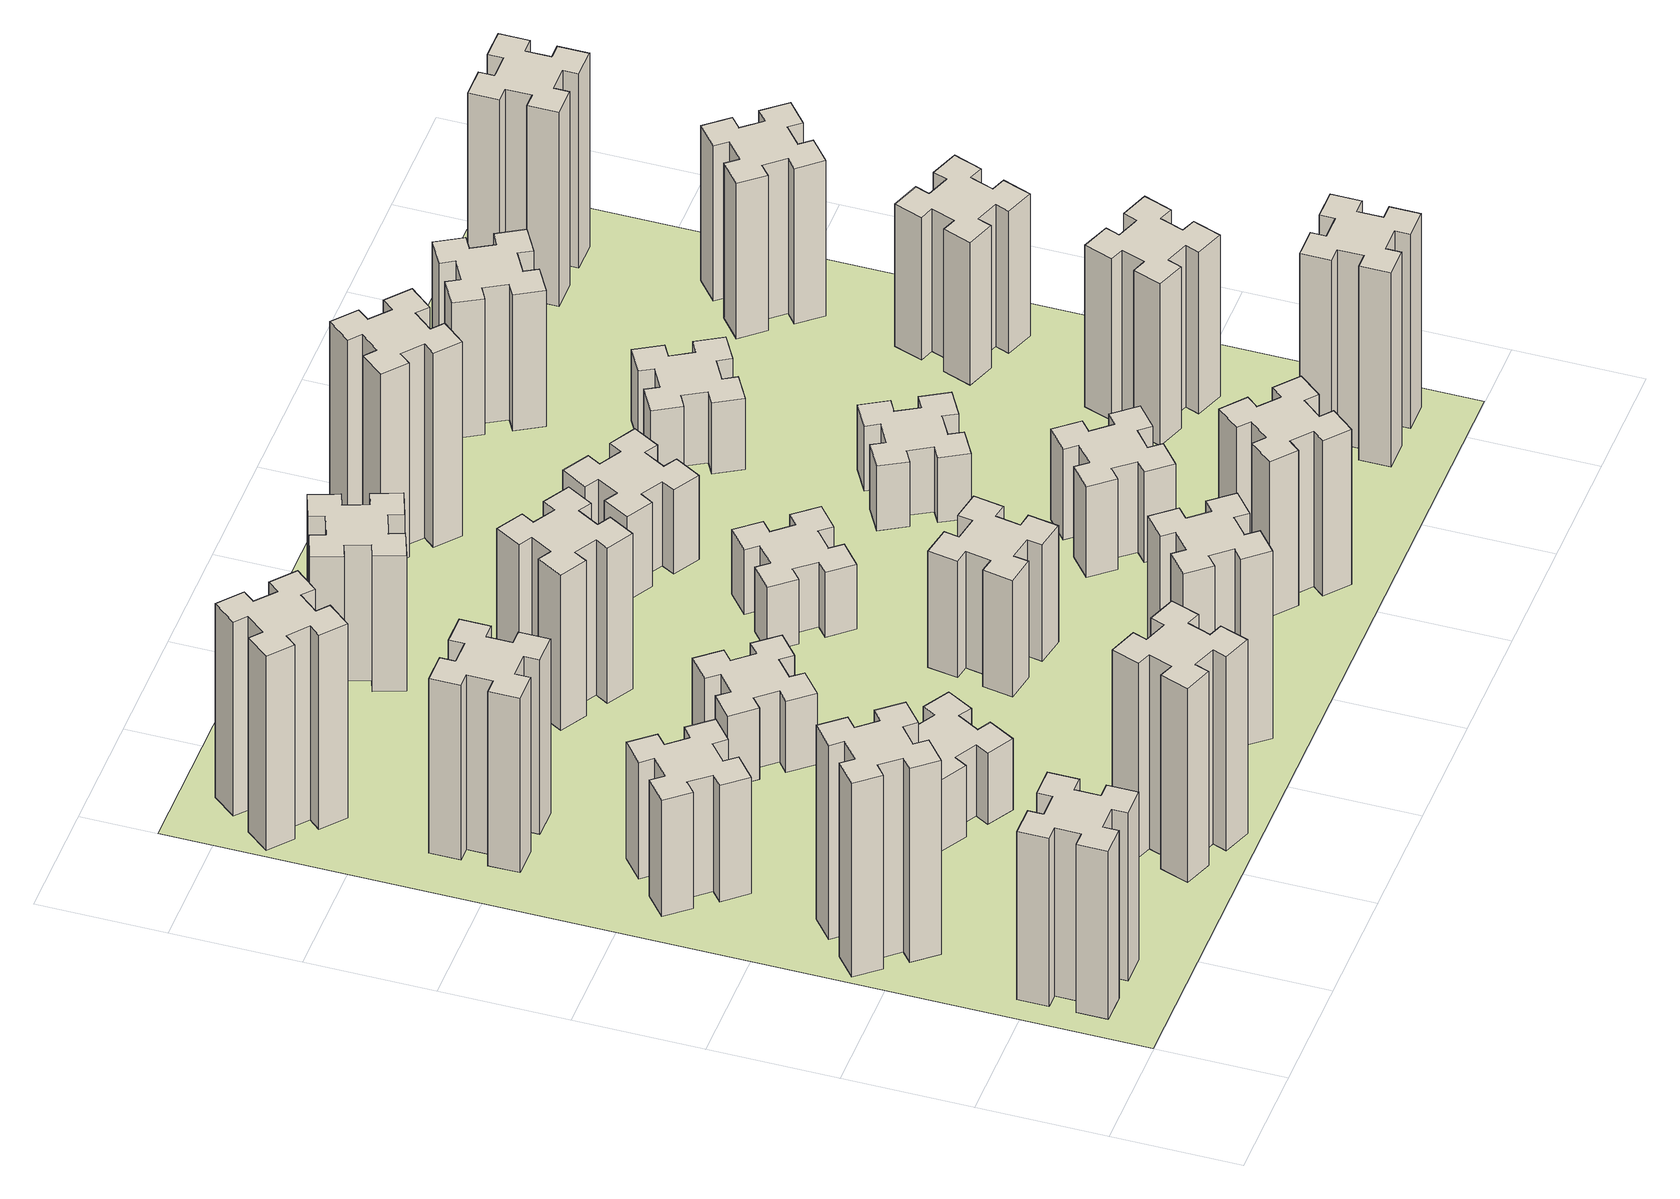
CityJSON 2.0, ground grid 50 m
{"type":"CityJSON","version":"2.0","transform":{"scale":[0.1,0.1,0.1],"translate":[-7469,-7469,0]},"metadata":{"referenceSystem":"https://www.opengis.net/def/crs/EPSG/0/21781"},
"CityObjects":{
"building1":{"type":"Building","attributes":{"class":"1000","function":"1000","usage":"1000","yearOfConstruction":2016,"roofType":"1000","measuredHeight":78,"storeysAboveGround":30,"storeysBelowGround":0},"geometry":[{"type":"Solid","lod":"1","boundaries":[[[[0,1,2,3,4,5,6,7,8,9,10,11,12,13,14,15,16,17,18,19]],[[17,16,20,21]],[[16,15,22,20]],[[15,14,23,22]],[[14,13,24,23]],[[13,12,25,24]],[[12,11,26,25]],[[11,10,27,26]],[[10,9,28,27]],[[9,8,29,28]],[[8,7,30,29]],[[7,6,31,30]],[[6,5,32,31]],[[5,4,33,32]],[[4,3,34,33]],[[3,2,35,34]],[[2,1,36,35]],[[1,0,37,36]],[[0,19,38,37]],[[19,18,39,38]],[[18,17,21,39]],[[24,25,26,27,28,29,30,31,32,33,34,35,36,37,38,39,21,20,22,23]]]]}]},
"building2":{"type":"Building","attributes":{"class":"1000","function":"1000","usage":"1000","yearOfConstruction":2016,"roofType":"1000","measuredHeight":90,"storeysAboveGround":30,"storeysBelowGround":0},"geometry":[{"type":"Solid","lod":"1","boundaries":[[[[40,41,42,43,44,45,46,47,48,49,50,51,52,53,54,55,56,57,58,59]],[[57,56,60,61]],[[56,55,62,60]],[[55,54,63,62]],[[54,53,64,63]],[[53,52,65,64]],[[52,51,66,65]],[[51,50,67,66]],[[50,49,68,67]],[[49,48,69,68]],[[48,47,70,69]],[[47,46,71,70]],[[46,45,72,71]],[[45,44,73,72]],[[44,43,74,73]],[[43,42,75,74]],[[42,41,76,75]],[[41,40,77,76]],[[40,59,78,77]],[[59,58,79,78]],[[58,57,61,79]],[[64,65,66,67,68,69,70,71,72,73,74,75,76,77,78,79,61,60,62,63]]]]}]},
"building3":{"type":"Building","attributes":{"class":"1000","function":"1000","usage":"1000","yearOfConstruction":2016,"roofType":"1000","measuredHeight":54,"storeysAboveGround":30,"storeysBelowGround":0},"geometry":[{"type":"Solid","lod":"1","boundaries":[[[[80,81,82,83,84,85,86,87,88,89,90,91,92,93,94,95,96,97,98,99]],[[97,96,100,101]],[[96,95,102,100]],[[95,94,103,102]],[[94,93,104,103]],[[93,92,105,104]],[[92,91,106,105]],[[91,90,107,106]],[[90,89,108,107]],[[89,88,109,108]],[[88,87,110,109]],[[87,86,111,110]],[[86,85,112,111]],[[85,84,113,112]],[[84,83,114,113]],[[83,82,115,114]],[[82,81,116,115]],[[81,80,117,116]],[[80,99,118,117]],[[99,98,119,118]],[[98,97,101,119]],[[104,105,106,107,108,109,110,111,112,113,114,115,116,117,118,119,101,100,102,103]]]]}]},
"building4":{"type":"Building","attributes":{"class":"1000","function":"1000","usage":"1000","yearOfConstruction":2016,"roofType":"1000","measuredHeight":81,"storeysAboveGround":30,"storeysBelowGround":0},"geometry":[{"type":"Solid","lod":"1","boundaries":[[[[120,121,122,123,124,125,126,127,128,129,130,131,132,133,134,135,136,137,138,139]],[[137,136,140,141]],[[136,135,142,140]],[[135,134,143,142]],[[134,133,144,143]],[[133,132,145,144]],[[132,131,146,145]],[[131,130,147,146]],[[130,129,148,147]],[[129,128,149,148]],[[128,127,150,149]],[[127,126,151,150]],[[126,125,152,151]],[[125,124,153,152]],[[124,123,154,153]],[[123,122,155,154]],[[122,121,156,155]],[[121,120,157,156]],[[120,139,158,157]],[[139,138,159,158]],[[138,137,141,159]],[[144,145,146,147,148,149,150,151,152,153,154,155,156,157,158,159,141,140,142,143]]]]}]},
"building5":{"type":"Building","attributes":{"class":"1000","function":"1000","usage":"1000","yearOfConstruction":2016,"roofType":"1000","measuredHeight":90,"storeysAboveGround":30,"storeysBelowGround":0},"geometry":[{"type":"Solid","lod":"1","boundaries":[[[[160,161,162,163,164,165,166,167,168,169,170,171,172,173,174,175,176,177,178,179]],[[177,176,180,181]],[[176,175,182,180]],[[175,174,183,182]],[[174,173,184,183]],[[173,172,185,184]],[[172,171,186,185]],[[171,170,187,186]],[[170,169,188,187]],[[169,168,189,188]],[[168,167,190,189]],[[167,166,191,190]],[[166,165,192,191]],[[165,164,193,192]],[[164,163,194,193]],[[163,162,195,194]],[[162,161,196,195]],[[161,160,197,196]],[[160,179,198,197]],[[179,178,199,198]],[[178,177,181,199]],[[184,185,186,187,188,189,190,191,192,193,194,195,196,197,198,199,181,180,182,183]]]]}]},
"building6":{"type":"Building","attributes":{"class":"1000","function":"1000","usage":"1000","yearOfConstruction":2016,"roofType":"1000","measuredHeight":90,"storeysAboveGround":30,"storeysBelowGround":0},"geometry":[{"type":"Solid","lod":"1","boundaries":[[[[200,201,202,203,204,205,206,207,208,209,210,211,212,213,214,215,216,217,218,219]],[[217,216,220,221]],[[216,215,222,220]],[[215,214,223,222]],[[214,213,224,223]],[[213,212,225,224]],[[212,211,226,225]],[[211,210,227,226]],[[210,209,228,227]],[[209,208,229,228]],[[208,207,230,229]],[[207,206,231,230]],[[206,205,232,231]],[[205,204,233,232]],[[204,203,234,233]],[[203,202,235,234]],[[202,201,236,235]],[[201,200,237,236]],[[200,219,238,237]],[[219,218,239,238]],[[218,217,221,239]],[[224,225,226,227,228,229,230,231,232,233,234,235,236,237,238,239,221,220,222,223]]]]}]},
"building7":{"type":"Building","attributes":{"class":"1000","function":"1000","usage":"1000","yearOfConstruction":2016,"roofType":"1000","measuredHeight":33,"storeysAboveGround":30,"storeysBelowGround":0},"geometry":[{"type":"Solid","lod":"1","boundaries":[[[[240,241,242,243,244,245,246,247,248,249,250,251,252,253,254,255,256,257,258,259]],[[257,256,260,261]],[[256,255,262,260]],[[255,254,263,262]],[[254,253,264,263]],[[253,252,265,264]],[[252,251,266,265]],[[251,250,267,266]],[[250,249,268,267]],[[249,248,269,268]],[[248,247,270,269]],[[247,246,271,270]],[[246,245,272,271]],[[245,244,273,272]],[[244,243,274,273]],[[243,242,275,274]],[[242,241,276,275]],[[241,240,277,276]],[[240,259,278,277]],[[259,258,279,278]],[[258,257,261,279]],[[264,265,266,267,268,269,270,271,272,273,274,275,276,277,278,279,261,260,262,263]]]]}]},
"building8":{"type":"Building","attributes":{"class":"1000","function":"1000","usage":"1000","yearOfConstruction":2016,"roofType":"1000","measuredHeight":33,"storeysAboveGround":30,"storeysBelowGround":0},"geometry":[{"type":"Solid","lod":"1","boundaries":[[[[280,281,282,283,284,285,286,287,288,289,290,291,292,293,294,295,296,297,298,299]],[[297,296,300,301]],[[296,295,302,300]],[[295,294,303,302]],[[294,293,304,303]],[[293,292,305,304]],[[292,291,306,305]],[[291,290,307,306]],[[290,289,308,307]],[[289,288,309,308]],[[288,287,310,309]],[[287,286,311,310]],[[286,285,312,311]],[[285,284,313,312]],[[284,283,314,313]],[[283,282,315,314]],[[282,281,316,315]],[[281,280,317,316]],[[280,299,318,317]],[[299,298,319,318]],[[298,297,301,319]],[[304,305,306,307,308,309,310,311,312,313,314,315,316,317,318,319,301,300,302,303]]]]}]},
"building9":{"type":"Building","attributes":{"class":"1000","function":"1000","usage":"1000","yearOfConstruction":2016,"roofType":"1000","measuredHeight":87,"storeysAboveGround":30,"storeysBelowGround":0},"geometry":[{"type":"Solid","lod":"1","boundaries":[[[[320,321,322,323,324,325,326,327,328,329,330,331,332,333,334,335,336,337,338,339]],[[337,336,340,341]],[[336,335,342,340]],[[335,334,343,342]],[[334,333,344,343]],[[333,332,345,344]],[[332,331,346,345]],[[331,330,347,346]],[[330,329,348,347]],[[329,328,349,348]],[[328,327,350,349]],[[327,326,351,350]],[[326,325,352,351]],[[325,324,353,352]],[[324,323,354,353]],[[323,322,355,354]],[[322,321,356,355]],[[321,320,357,356]],[[320,339,358,357]],[[339,338,359,358]],[[338,337,341,359]],[[344,345,346,347,348,349,350,351,352,353,354,355,356,357,358,359,341,340,342,343]]]]}]},
"building10":{"type":"Building","attributes":{"class":"1000","function":"1000","usage":"1000","yearOfConstruction":2016,"roofType":"1000","measuredHeight":72,"storeysAboveGround":30,"storeysBelowGround":0},"geometry":[{"type":"Solid","lod":"1","boundaries":[[[[360,361,362,363,364,365,366,367,368,369,370,371,372,373,374,375,376,377,378,379]],[[377,376,380,381]],[[376,375,382,380]],[[375,374,383,382]],[[374,373,384,383]],[[373,372,385,384]],[[372,371,386,385]],[[371,370,387,386]],[[370,369,388,387]],[[369,368,389,388]],[[368,367,390,389]],[[367,366,391,390]],[[366,365,392,391]],[[365,364,393,392]],[[364,363,394,393]],[[363,362,395,394]],[[362,361,396,395]],[[361,360,397,396]],[[360,379,398,397]],[[379,378,399,398]],[[378,377,381,399]],[[384,385,386,387,388,389,390,391,392,393,394,395,396,397,398,399,381,380,382,383]]]]}]},
"building11":{"type":"Building","attributes":{"class":"1000","function":"1000","usage":"1000","yearOfConstruction":2016,"roofType":"1000","measuredHeight":63,"storeysAboveGround":30,"storeysBelowGround":0},"geometry":[{"type":"Solid","lod":"1","boundaries":[[[[400,401,402,403,404,405,406,407,408,409,410,411,412,413,414,415,416,417,418,419]],[[417,416,420,421]],[[416,415,422,420]],[[415,414,423,422]],[[414,413,424,423]],[[413,412,425,424]],[[412,411,426,425]],[[411,410,427,426]],[[410,409,428,427]],[[409,408,429,428]],[[408,407,430,429]],[[407,406,431,430]],[[406,405,432,431]],[[405,404,433,432]],[[404,403,434,433]],[[403,402,435,434]],[[402,401,436,435]],[[401,400,437,436]],[[400,419,438,437]],[[419,418,439,438]],[[418,417,421,439]],[[424,425,426,427,428,429,430,431,432,433,434,435,436,437,438,439,421,420,422,423]]]]}]},
"building12":{"type":"Building","attributes":{"class":"1000","function":"1000","usage":"1000","yearOfConstruction":2016,"roofType":"1000","measuredHeight":54,"storeysAboveGround":30,"storeysBelowGround":0},"geometry":[{"type":"Solid","lod":"1","boundaries":[[[[440,441,442,443,444,445,446,447,448,449,450,451,452,453,454,455,456,457,458,459]],[[457,456,460,461]],[[456,455,462,460]],[[455,454,463,462]],[[454,453,464,463]],[[453,452,465,464]],[[452,451,466,465]],[[451,450,467,466]],[[450,449,468,467]],[[449,448,469,468]],[[448,447,470,469]],[[447,446,471,470]],[[446,445,472,471]],[[445,444,473,472]],[[444,443,474,473]],[[443,442,475,474]],[[442,441,476,475]],[[441,440,477,476]],[[440,459,478,477]],[[459,458,479,478]],[[458,457,461,479]],[[464,465,466,467,468,469,470,471,472,473,474,475,476,477,478,479,461,460,462,463]]]]}]},
"building13":{"type":"Building","attributes":{"class":"1000","function":"1000","usage":"1000","yearOfConstruction":2016,"roofType":"1000","measuredHeight":30,"storeysAboveGround":30,"storeysBelowGround":0},"geometry":[{"type":"Solid","lod":"1","boundaries":[[[[480,481,482,483,484,485,486,487,488,489,490,491,492,493,494,495,496,497,498,499]],[[497,496,500,501]],[[496,495,502,500]],[[495,494,503,502]],[[494,493,504,503]],[[493,492,505,504]],[[492,491,506,505]],[[491,490,507,506]],[[490,489,508,507]],[[489,488,509,508]],[[488,487,510,509]],[[487,486,511,510]],[[486,485,512,511]],[[485,484,513,512]],[[484,483,514,513]],[[483,482,515,514]],[[482,481,516,515]],[[481,480,517,516]],[[480,499,518,517]],[[499,498,519,518]],[[498,497,501,519]],[[504,505,506,507,508,509,510,511,512,513,514,515,516,517,518,519,501,500,502,503]]]]}]},
"building14":{"type":"Building","attributes":{"class":"1000","function":"1000","usage":"1000","yearOfConstruction":2016,"roofType":"1000","measuredHeight":72,"storeysAboveGround":30,"storeysBelowGround":0},"geometry":[{"type":"Solid","lod":"1","boundaries":[[[[520,521,522,523,524,525,526,527,528,529,530,531,532,533,534,535,536,537,538,539]],[[537,536,540,541]],[[536,535,542,540]],[[535,534,543,542]],[[534,533,544,543]],[[533,532,545,544]],[[532,531,546,545]],[[531,530,547,546]],[[530,529,548,547]],[[529,528,549,548]],[[528,527,550,549]],[[527,526,551,550]],[[526,525,552,551]],[[525,524,553,552]],[[524,523,554,553]],[[523,522,555,554]],[[522,521,556,555]],[[521,520,557,556]],[[520,539,558,557]],[[539,538,559,558]],[[538,537,541,559]],[[544,545,546,547,548,549,550,551,552,553,554,555,556,557,558,559,541,540,542,543]]]]}]},
"building15":{"type":"Building","attributes":{"class":"1000","function":"1000","usage":"1000","yearOfConstruction":2016,"roofType":"1000","measuredHeight":39,"storeysAboveGround":30,"storeysBelowGround":0},"geometry":[{"type":"Solid","lod":"1","boundaries":[[[[560,561,562,563,564,565,566,567,568,569,570,571,572,573,574,575,576,577,578,579]],[[577,576,580,581]],[[576,575,582,580]],[[575,574,583,582]],[[574,573,584,583]],[[573,572,585,584]],[[572,571,586,585]],[[571,570,587,586]],[[570,569,588,587]],[[569,568,589,588]],[[568,567,590,589]],[[567,566,591,590]],[[566,565,592,591]],[[565,564,593,592]],[[564,563,594,593]],[[563,562,595,594]],[[562,561,596,595]],[[561,560,597,596]],[[560,579,598,597]],[[579,578,599,598]],[[578,577,581,599]],[[584,585,586,587,588,589,590,591,592,593,594,595,596,597,598,599,581,580,582,583]]]]}]},
"building16":{"type":"Building","attributes":{"class":"1000","function":"1000","usage":"1000","yearOfConstruction":2016,"roofType":"1000","measuredHeight":90,"storeysAboveGround":30,"storeysBelowGround":0},"geometry":[{"type":"Solid","lod":"1","boundaries":[[[[600,601,602,603,604,605,606,607,608,609,610,611,612,613,614,615,616,617,618,619]],[[617,616,620,621]],[[616,615,622,620]],[[615,614,623,622]],[[614,613,624,623]],[[613,612,625,624]],[[612,611,626,625]],[[611,610,627,626]],[[610,609,628,627]],[[609,608,629,628]],[[608,607,630,629]],[[607,606,631,630]],[[606,605,632,631]],[[605,604,633,632]],[[604,603,634,633]],[[603,602,635,634]],[[602,601,636,635]],[[601,600,637,636]],[[600,619,638,637]],[[619,618,639,638]],[[618,617,621,639]],[[624,625,626,627,628,629,630,631,632,633,634,635,636,637,638,639,621,620,622,623]]]]}]},
"building17":{"type":"Building","attributes":{"class":"1000","function":"1000","usage":"1000","yearOfConstruction":2016,"roofType":"1000","measuredHeight":42,"storeysAboveGround":30,"storeysBelowGround":0},"geometry":[{"type":"Solid","lod":"1","boundaries":[[[[640,641,642,643,644,645,646,647,648,649,650,651,652,653,654,655,656,657,658,659]],[[657,656,660,661]],[[656,655,662,660]],[[655,654,663,662]],[[654,653,664,663]],[[653,652,665,664]],[[652,651,666,665]],[[651,650,667,666]],[[650,649,668,667]],[[649,648,669,668]],[[648,647,670,669]],[[647,646,671,670]],[[646,645,672,671]],[[645,644,673,672]],[[644,643,674,673]],[[643,642,675,674]],[[642,641,676,675]],[[641,640,677,676]],[[640,659,678,677]],[[659,658,679,678]],[[658,657,661,679]],[[664,665,666,667,668,669,670,671,672,673,674,675,676,677,678,679,661,660,662,663]]]]}]},
"building18":{"type":"Building","attributes":{"class":"1000","function":"1000","usage":"1000","yearOfConstruction":2016,"roofType":"1000","measuredHeight":30,"storeysAboveGround":30,"storeysBelowGround":0},"geometry":[{"type":"Solid","lod":"1","boundaries":[[[[680,681,682,683,684,685,686,687,688,689,690,691,692,693,694,695,696,697,698,699]],[[697,696,700,701]],[[696,695,702,700]],[[695,694,703,702]],[[694,693,704,703]],[[693,692,705,704]],[[692,691,706,705]],[[691,690,707,706]],[[690,689,708,707]],[[689,688,709,708]],[[688,687,710,709]],[[687,686,711,710]],[[686,685,712,711]],[[685,684,713,712]],[[684,683,714,713]],[[683,682,715,714]],[[682,681,716,715]],[[681,680,717,716]],[[680,699,718,717]],[[699,698,719,718]],[[698,697,701,719]],[[704,705,706,707,708,709,710,711,712,713,714,715,716,717,718,719,701,700,702,703]]]]}]},
"building19":{"type":"Building","attributes":{"class":"1000","function":"1000","usage":"1000","yearOfConstruction":2016,"roofType":"1000","measuredHeight":33,"storeysAboveGround":30,"storeysBelowGround":0},"geometry":[{"type":"Solid","lod":"1","boundaries":[[[[720,721,722,723,724,725,726,727,728,729,730,731,732,733,734,735,736,737,738,739]],[[737,736,740,741]],[[736,735,742,740]],[[735,734,743,742]],[[734,733,744,743]],[[733,732,745,744]],[[732,731,746,745]],[[731,730,747,746]],[[730,729,748,747]],[[729,728,749,748]],[[728,727,750,749]],[[727,726,751,750]],[[726,725,752,751]],[[725,724,753,752]],[[724,723,754,753]],[[723,722,755,754]],[[722,721,756,755]],[[721,720,757,756]],[[720,739,758,757]],[[739,738,759,758]],[[738,737,741,759]],[[744,745,746,747,748,749,750,751,752,753,754,755,756,757,758,759,741,740,742,743]]]]}]},
"building20":{"type":"Building","attributes":{"class":"1000","function":"1000","usage":"1000","yearOfConstruction":2016,"roofType":"1000","measuredHeight":90,"storeysAboveGround":30,"storeysBelowGround":0},"geometry":[{"type":"Solid","lod":"1","boundaries":[[[[760,761,762,763,764,765,766,767,768,769,770,771,772,773,774,775,776,777,778,779]],[[777,776,780,781]],[[776,775,782,780]],[[775,774,783,782]],[[774,773,784,783]],[[773,772,785,784]],[[772,771,786,785]],[[771,770,787,786]],[[770,769,788,787]],[[769,768,789,788]],[[768,767,790,789]],[[767,766,791,790]],[[766,765,792,791]],[[765,764,793,792]],[[764,763,794,793]],[[763,762,795,794]],[[762,761,796,795]],[[761,760,797,796]],[[760,779,798,797]],[[779,778,799,798]],[[778,777,781,799]],[[784,785,786,787,788,789,790,791,792,793,794,795,796,797,798,799,781,780,782,783]]]]}]},
"building21":{"type":"Building","attributes":{"class":"1000","function":"1000","usage":"1000","yearOfConstruction":2016,"roofType":"1000","measuredHeight":63,"storeysAboveGround":30,"storeysBelowGround":0},"geometry":[{"type":"Solid","lod":"1","boundaries":[[[[800,801,802,803,804,805,806,807,808,809,810,811,812,813,814,815,816,817,818,819]],[[817,816,820,821]],[[816,815,822,820]],[[815,814,823,822]],[[814,813,824,823]],[[813,812,825,824]],[[812,811,826,825]],[[811,810,827,826]],[[810,809,828,827]],[[809,808,829,828]],[[808,807,830,829]],[[807,806,831,830]],[[806,805,832,831]],[[805,804,833,832]],[[804,803,834,833]],[[803,802,835,834]],[[802,801,836,835]],[[801,800,837,836]],[[800,819,838,837]],[[819,818,839,838]],[[818,817,821,839]],[[824,825,826,827,828,829,830,831,832,833,834,835,836,837,838,839,821,820,822,823]]]]}]},
"building22":{"type":"Building","attributes":{"class":"1000","function":"1000","usage":"1000","yearOfConstruction":2016,"roofType":"1000","measuredHeight":75,"storeysAboveGround":30,"storeysBelowGround":0},"geometry":[{"type":"Solid","lod":"1","boundaries":[[[[840,841,842,843,844,845,846,847,848,849,850,851,852,853,854,855,856,857,858,859]],[[857,856,860,861]],[[856,855,862,860]],[[855,854,863,862]],[[854,853,864,863]],[[853,852,865,864]],[[852,851,866,865]],[[851,850,867,866]],[[850,849,868,867]],[[849,848,869,868]],[[848,847,870,869]],[[847,846,871,870]],[[846,845,872,871]],[[845,844,873,872]],[[844,843,874,873]],[[843,842,875,874]],[[842,841,876,875]],[[841,840,877,876]],[[840,859,878,877]],[[859,858,879,878]],[[858,857,861,879]],[[864,865,866,867,868,869,870,871,872,873,874,875,876,877,878,879,861,860,862,863]]]]}]},
"building23":{"type":"Building","attributes":{"class":"1000","function":"1000","usage":"1000","yearOfConstruction":2016,"roofType":"1000","measuredHeight":66,"storeysAboveGround":30,"storeysBelowGround":0},"geometry":[{"type":"Solid","lod":"1","boundaries":[[[[880,881,882,883,884,885,886,887,888,889,890,891,892,893,894,895,896,897,898,899]],[[897,896,900,901]],[[896,895,902,900]],[[895,894,903,902]],[[894,893,904,903]],[[893,892,905,904]],[[892,891,906,905]],[[891,890,907,906]],[[890,889,908,907]],[[889,888,909,908]],[[888,887,910,909]],[[887,886,911,910]],[[886,885,912,911]],[[885,884,913,912]],[[884,883,914,913]],[[883,882,915,914]],[[882,881,916,915]],[[881,880,917,916]],[[880,899,918,917]],[[899,898,919,918]],[[898,897,901,919]],[[904,905,906,907,908,909,910,911,912,913,914,915,916,917,918,919,901,900,902,903]]]]}]},
"building24":{"type":"Building","attributes":{"class":"1000","function":"1000","usage":"1000","yearOfConstruction":2016,"roofType":"1000","measuredHeight":72,"storeysAboveGround":30,"storeysBelowGround":0},"geometry":[{"type":"Solid","lod":"1","boundaries":[[[[920,921,922,923,924,925,926,927,928,929,930,931,932,933,934,935,936,937,938,939]],[[937,936,940,941]],[[936,935,942,940]],[[935,934,943,942]],[[934,933,944,943]],[[933,932,945,944]],[[932,931,946,945]],[[931,930,947,946]],[[930,929,948,947]],[[929,928,949,948]],[[928,927,950,949]],[[927,926,951,950]],[[926,925,952,951]],[[925,924,953,952]],[[924,923,954,953]],[[923,922,955,954]],[[922,921,956,955]],[[921,920,957,956]],[[920,939,958,957]],[[939,938,959,958]],[[938,937,941,959]],[[944,945,946,947,948,949,950,951,952,953,954,955,956,957,958,959,941,940,942,943]]]]}]},
"building25":{"type":"Building","attributes":{"class":"1000","function":"1000","usage":"1000","yearOfConstruction":2016,"roofType":"1000","measuredHeight":90,"storeysAboveGround":30,"storeysBelowGround":0},"geometry":[{"type":"Solid","lod":"1","boundaries":[[[[960,961,962,963,964,965,966,967,968,969,970,971,972,973,974,975,976,977,978,979]],[[977,976,980,981]],[[976,975,982,980]],[[975,974,983,982]],[[974,973,984,983]],[[973,972,985,984]],[[972,971,986,985]],[[971,970,987,986]],[[970,969,988,987]],[[969,968,989,988]],[[968,967,990,989]],[[967,966,991,990]],[[966,965,992,991]],[[965,964,993,992]],[[964,963,994,993]],[[963,962,995,994]],[[962,961,996,995]],[[961,960,997,996]],[[960,979,998,997]],[[979,978,999,998]],[[978,977,981,999]],[[984,985,986,987,988,989,990,991,992,993,994,995,996,997,998,999,981,980,982,983]]]]}]},
"landuse1":{"type":"LandUse","attributes":{"name":"plot1","function":"1010"},"geometry":[{"type":"MultiSurface","lod":"1","boundaries":[[[1000,1001,1002,1003]]]}]}
},
"vertices":[
[165,425,0],[165,325,0],[105,325,0],[105,205,0],[225,205,0],[225,265,0],[325,265,0],[325,205,0],[445,205,0],[445,325,0],[385,325,0],[385,425,0],[445,425,0],[445,545,0],[325,545,0],[325,485,0],[225,485,0],[225,545,0],[105,545,0],[105,425,0],[225,485,780],[225,545,780],[325,485,780],[325,545,780],[445,545,780],[445,425,780],[385,425,780],[385,325,780],[445,325,780],[445,205,780],[325,205,780],[325,265,780],[225,265,780],[225,205,780],[105,205,780],[105,325,780],[165,325,780],[165,425,780],[105,425,780],[105,545,780],
[392,1148,0],[327,1224,0],[373,1263,0],[296,1355,0],[204,1278,0],[243,1232,0],[166,1167,0],[128,1213,0],[36,1136,0],[113,1044,0],[159,1083,0],[223,1006,0],[177,968,0],[254,876,0],[346,953,0],[308,999,0],[384,1063,0],[423,1017,0],[515,1094,0],[438,1186,0],[384,1063,900],[423,1017,900],[308,999,900],[346,953,900],[254,876,900],[177,968,900],[223,1006,900],[159,1083,900],[113,1044,900],[36,1136,900],[128,1213,900],[166,1167,900],[243,1232,900],[204,1278,900],[296,1355,900],[373,1263,900],[327,1224,900],[392,1148,900],[438,1186,900],[515,1094,900],
[492,1888,0],[427,1964,0],[473,2003,0],[396,2095,0],[304,2018,0],[343,1972,0],[266,1907,0],[228,1953,0],[136,1876,0],[213,1784,0],[259,1823,0],[323,1746,0],[277,1708,0],[354,1616,0],[446,1693,0],[408,1739,0],[484,1803,0],[523,1757,0],[615,1834,0],[538,1926,0],[484,1803,540],[523,1757,540],[408,1739,540],[446,1693,540],[354,1616,540],[277,1708,540],[323,1746,540],[259,1823,540],[213,1784,540],[136,1876,540],[228,1953,540],[266,1907,540],[343,1972,540],[304,2018,540],[396,2095,540],[473,2003,540],[427,1964,540],[492,1888,540],[538,1926,540],[615,1834,540],
[485,2545,0],[485,2645,0],[545,2645,0],[545,2765,0],[425,2765,0],[425,2705,0],[325,2705,0],[325,2765,0],[205,2765,0],[205,2645,0],[265,2645,0],[265,2545,0],[205,2545,0],[205,2425,0],[325,2425,0],[325,2485,0],[425,2485,0],[425,2425,0],[545,2425,0],[545,2545,0],[425,2485,810],[425,2425,810],[325,2485,810],[325,2425,810],[205,2425,810],[205,2545,810],[265,2545,810],[265,2645,810],[205,2645,810],[205,2765,810],[325,2765,810],[325,2705,810],[425,2705,810],[425,2765,810],[545,2765,810],[545,2645,810],[485,2645,810],[485,2545,810],[545,2545,810],[545,2425,810],
[1029,360,0],[995,266,0],[939,287,0],[897,174,0],[1010,133,0],[1031,189,0],[1125,155,0],[1104,99,0],[1217,57,0],[1258,170,0],[1202,191,0],[1236,285,0],[1292,264,0],[1333,377,0],[1220,418,0],[1200,362,0],[1106,396,0],[1127,452,0],[1014,493,0],[973,380,0],[1106,396,900],[1127,452,900],[1200,362,900],[1220,418,900],[1333,377,900],[1292,264,900],[1236,285,900],[1202,191,900],[1258,170,900],[1217,57,900],[1104,99,900],[1125,155,900],[1031,189,900],[1010,133,900],[897,174,900],[939,287,900],[995,266,900],[1029,360,900],[973,380,900],[1014,493,900],
[384,3387,0],[308,3452,0],[346,3498,0],[254,3575,0],[177,3483,0],[223,3444,0],[159,3368,0],[113,3406,0],[36,3314,0],[128,3237,0],[166,3283,0],[243,3219,0],[204,3173,0],[296,3096,0],[373,3188,0],[327,3226,0],[392,3303,0],[438,3264,0],[515,3356,0],[423,3433,0],[392,3303,900],[438,3264,900],[327,3226,900],[373,3188,900],[296,3096,900],[204,3173,900],[243,3219,900],[166,3283,900],[128,3237,900],[36,3314,900],[113,3406,900],[159,3368,900],[223,3444,900],[177,3483,900],[254,3575,900],[346,3498,900],[308,3452,900],[384,3387,900],[423,3433,900],[515,3356,900],
[1086,1017,0],[1136,1104,0],[1188,1074,0],[1248,1178,0],[1144,1238,0],[1114,1186,0],[1027,1236,0],[1057,1288,0],[953,1348,0],[893,1244,0],[945,1214,0],[895,1127,0],[843,1157,0],[783,1053,0],[887,993,0],[917,1045,0],[1004,995,0],[974,943,0],[1078,883,0],[1138,987,0],[1004,995,330],[974,943,330],[917,1045,330],[887,993,330],[783,1053,330],[843,1157,330],[895,1127,330],[945,1214,330],[893,1244,330],[953,1348,330],[1057,1288,330],[1027,1236,330],[1114,1186,330],[1144,1238,330],[1248,1178,330],[1188,1074,330],[1136,1104,330],[1086,1017,330],[1138,987,330],[1078,883,330],
[1083,1972,0],[1006,1907,0],[968,1953,0],[876,1876,0],[953,1784,0],[999,1823,0],[1063,1746,0],[1017,1708,0],[1094,1616,0],[1186,1693,0],[1148,1739,0],[1224,1803,0],[1263,1757,0],[1355,1834,0],[1278,1926,0],[1232,1888,0],[1167,1964,0],[1213,2003,0],[1136,2095,0],[1044,2018,0],[1167,1964,330],[1213,2003,330],[1232,1888,330],[1278,1926,330],[1355,1834,330],[1263,1757,330],[1224,1803,330],[1148,1739,330],[1186,1693,330],[1094,1616,330],[1017,1708,330],[1063,1746,330],[999,1823,330],[953,1784,330],[876,1876,330],[968,1953,330],[1006,1907,330],[1083,1972,330],[1044,2018,330],[1136,2095,330],
[1639,343,0],[1703,266,0],[1657,228,0],[1734,136,0],[1826,213,0],[1788,259,0],[1864,323,0],[1903,277,0],[1995,354,0],[1918,446,0],[1872,408,0],[1807,484,0],[1853,523,0],[1776,615,0],[1684,538,0],[1723,492,0],[1646,427,0],[1608,473,0],[1516,396,0],[1593,304,0],[1646,427,870],[1608,473,870],[1723,492,870],[1684,538,870],[1776,615,870],[1853,523,870],[1807,484,870],[1872,408,870],[1918,446,870],[1995,354,870],[1903,277,870],[1864,323,870],[1788,259,870],[1826,213,870],[1734,136,870],[1657,228,870],[1703,266,870],[1639,343,870],[1593,304,870],[1516,396,870],
[1314,2666,0],[1227,2716,0],[1257,2768,0],[1153,2828,0],[1093,2724,0],[1145,2694,0],[1095,2607,0],[1043,2637,0],[983,2533,0],[1087,2473,0],[1117,2525,0],[1204,2475,0],[1174,2423,0],[1278,2363,0],[1338,2467,0],[1286,2497,0],[1336,2584,0],[1388,2554,0],[1448,2658,0],[1344,2718,0],[1336,2584,720],[1388,2554,720],[1286,2497,720],[1338,2467,720],[1278,2363,720],[1174,2423,720],[1204,2475,720],[1117,2525,720],[1087,2473,720],[983,2533,720],[1043,2637,720],[1095,2607,720],[1145,2694,720],[1093,2724,720],[1153,2828,720],[1257,2768,720],[1227,2716,720],[1314,2666,720],[1344,2718,720],[1448,2658,720],
[1125,3456,0],[1031,3422,0],[1010,3478,0],[897,3437,0],[939,3324,0],[995,3345,0],[1029,3251,0],[973,3230,0],[1014,3117,0],[1127,3159,0],[1106,3215,0],[1200,3249,0],[1220,3193,0],[1333,3234,0],[1292,3347,0],[1236,3326,0],[1202,3420,0],[1258,3440,0],[1217,3553,0],[1104,3512,0],[1202,3420,630],[1258,3440,630],[1236,3326,630],[1292,3347,630],[1333,3234,630],[1220,3193,630],[1200,3249,630],[1106,3215,630],[1127,3159,630],[1014,3117,630],[973,3230,630],[1029,3251,630],[995,3345,630],[939,3324,630],[897,3437,630],[1010,3478,630],[1031,3422,630],[1125,3456,630],[1104,3512,630],[1217,3553,630],
[1955,1147,0],[1972,1245,0],[2031,1235,0],[2052,1353,0],[1934,1374,0],[1924,1315,0],[1825,1332,0],[1836,1391,0],[1717,1412,0],[1697,1294,0],[1756,1284,0],[1738,1185,0],[1679,1196,0],[1658,1077,0],[1777,1057,0],[1787,1116,0],[1885,1098,0],[1875,1039,0],[1993,1018,0],[2014,1137,0],[1885,1098,540],[1875,1039,540],[1787,1116,540],[1777,1057,540],[1658,1077,540],[1679,1196,540],[1738,1185,540],[1756,1284,540],[1697,1294,540],[1717,1412,540],[1836,1391,540],[1825,1332,540],[1924,1315,540],[1934,1374,540],[2052,1353,540],[2031,1235,540],[1972,1245,540],[1955,1147,540],[2014,1137,540],[1993,1018,540],
[1972,1988,0],[1907,2064,0],[1953,2103,0],[1876,2195,0],[1784,2118,0],[1823,2072,0],[1746,2007,0],[1708,2053,0],[1616,1976,0],[1693,1884,0],[1739,1923,0],[1803,1846,0],[1757,1808,0],[1834,1716,0],[1926,1793,0],[1888,1839,0],[1964,1903,0],[2003,1857,0],[2095,1934,0],[2018,2026,0],[1964,1903,300],[2003,1857,300],[1888,1839,300],[1926,1793,300],[1834,1716,300],[1757,1808,300],[1803,1846,300],[1739,1923,300],[1693,1884,300],[1616,1976,300],[1708,2053,300],[1746,2007,300],[1823,2072,300],[1784,2118,300],[1876,2195,300],[1953,2103,300],[1907,2064,300],[1972,1988,300],[2018,2026,300],[2095,1934,300],
[2486,323,0],[2563,259,0],[2524,213,0],[2616,136,0],[2693,228,0],[2647,266,0],[2712,343,0],[2758,304,0],[2835,396,0],[2743,473,0],[2704,427,0],[2628,492,0],[2666,538,0],[2574,615,0],[2497,523,0],[2543,484,0],[2479,408,0],[2433,446,0],[2356,354,0],[2448,277,0],[2479,408,720],[2433,446,720],[2543,484,720],[2497,523,720],[2574,615,720],[2666,538,720],[2628,492,720],[2704,427,720],[2743,473,720],[2835,396,720],[2758,304,720],[2712,343,720],[2647,266,720],[2693,228,720],[2616,136,720],[2524,213,720],[2563,259,720],[2486,323,720],[2448,277,720],[2356,354,720],
[2026,2497,0],[2076,2584,0],[2128,2554,0],[2188,2658,0],[2084,2718,0],[2054,2666,0],[1967,2716,0],[1997,2768,0],[1893,2828,0],[1833,2724,0],[1885,2694,0],[1835,2607,0],[1783,2637,0],[1723,2533,0],[1827,2473,0],[1857,2525,0],[1944,2475,0],[1914,2423,0],[2018,2363,0],[2078,2467,0],[1944,2475,390],[1914,2423,390],[1857,2525,390],[1827,2473,390],[1723,2533,390],[1783,2637,390],[1835,2607,390],[1885,2694,390],[1833,2724,390],[1893,2828,390],[1997,2768,390],[1967,2716,390],[2054,2666,390],[2084,2718,390],[2188,2658,390],[2128,2554,390],[2076,2584,390],[2026,2497,390],[2078,2467,390],[2018,2363,390],
[1746,3383,0],[1823,3319,0],[1784,3273,0],[1876,3196,0],[1953,3288,0],[1907,3326,0],[1972,3403,0],[2018,3364,0],[2095,3456,0],[2003,3533,0],[1964,3487,0],[1888,3552,0],[1926,3598,0],[1834,3675,0],[1757,3583,0],[1803,3544,0],[1739,3468,0],[1693,3506,0],[1616,3414,0],[1708,3337,0],[1739,3468,900],[1693,3506,900],[1803,3544,900],[1757,3583,900],[1834,3675,900],[1926,3598,900],[1888,3552,900],[1964,3487,900],[2003,3533,900],[2095,3456,900],[2018,3364,900],[1972,3403,900],[1907,3326,900],[1953,3288,900],[1876,3196,900],[1784,3273,900],[1823,3319,900],[1746,3383,900],[1708,3337,900],[1616,3414,900],
[2563,1132,0],[2486,1067,0],[2448,1113,0],[2356,1036,0],[2433,944,0],[2479,983,0],[2543,906,0],[2497,868,0],[2574,776,0],[2666,853,0],[2628,899,0],[2704,963,0],[2743,917,0],[2835,994,0],[2758,1086,0],[2712,1048,0],[2647,1124,0],[2693,1163,0],[2616,1255,0],[2524,1178,0],[2647,1124,420],[2693,1163,420],[2712,1048,420],[2758,1086,420],[2835,994,420],[2743,917,420],[2704,963,420],[2628,899,420],[2666,853,420],[2574,776,420],[2497,868,420],[2543,906,420],[2479,983,420],[2433,944,420],[2356,1036,420],[2448,1113,420],[2486,1067,420],[2563,1132,420],[2524,1178,420],[2616,1255,420],
[2475,1744,0],[2525,1657,0],[2473,1627,0],[2533,1523,0],[2637,1583,0],[2607,1635,0],[2694,1685,0],[2724,1633,0],[2828,1693,0],[2768,1797,0],[2716,1767,0],[2666,1854,0],[2718,1884,0],[2658,1988,0],[2554,1928,0],[2584,1876,0],[2497,1826,0],[2467,1878,0],[2363,1818,0],[2423,1714,0],[2497,1826,300],[2467,1878,300],[2584,1876,300],[2554,1928,300],[2658,1988,300],[2718,1884,300],[2666,1854,300],[2716,1767,300],[2768,1797,300],[2828,1693,300],[2724,1633,300],[2694,1685,300],[2607,1635,300],[2637,1583,300],[2533,1523,300],[2473,1627,300],[2525,1657,300],[2475,1744,300],[2423,1714,300],[2363,1818,300],
[2475,2584,0],[2525,2497,0],[2473,2467,0],[2533,2363,0],[2637,2423,0],[2607,2475,0],[2694,2525,0],[2724,2473,0],[2828,2533,0],[2768,2637,0],[2716,2607,0],[2666,2694,0],[2718,2724,0],[2658,2828,0],[2554,2768,0],[2584,2716,0],[2497,2666,0],[2467,2718,0],[2363,2658,0],[2423,2554,0],[2497,2666,330],[2467,2718,330],[2584,2716,330],[2554,2768,330],[2658,2828,330],[2718,2724,330],[2666,2694,330],[2716,2607,330],[2768,2637,330],[2828,2533,330],[2724,2473,330],[2694,2525,330],[2607,2475,330],[2637,2423,330],[2533,2363,330],[2473,2467,330],[2525,2497,330],[2475,2584,330],[2423,2554,330],[2363,2658,330],
[3485,485,0],[3385,485,0],[3385,545,0],[3265,545,0],[3265,425,0],[3325,425,0],[3325,325,0],[3265,325,0],[3265,205,0],[3385,205,0],[3385,265,0],[3485,265,0],[3485,205,0],[3605,205,0],[3605,325,0],[3545,325,0],[3545,425,0],[3605,425,0],[3605,545,0],[3485,545,0],[3545,425,900],[3605,425,900],[3545,325,900],[3605,325,900],[3605,205,900],[3485,205,900],[3485,265,900],[3385,265,900],[3385,205,900],[3265,205,900],[3265,325,900],[3325,325,900],[3325,425,900],[3265,425,900],[3265,545,900],[3385,545,900],[3385,485,900],[3485,485,900],[3485,545,900],[3605,545,900],
[2716,3347,0],[2666,3434,0],[2718,3464,0],[2658,3568,0],[2554,3508,0],[2584,3456,0],[2497,3406,0],[2467,3458,0],[2363,3398,0],[2423,3294,0],[2475,3324,0],[2525,3237,0],[2473,3207,0],[2533,3103,0],[2637,3163,0],[2607,3215,0],[2694,3265,0],[2724,3213,0],[2828,3273,0],[2768,3377,0],[2694,3265,630],[2724,3213,630],[2607,3215,630],[2637,3163,630],[2533,3103,630],[2473,3207,630],[2525,3237,630],[2475,3324,630],[2423,3294,630],[2363,3398,630],[2467,3458,630],[2497,3406,630],[2584,3456,630],[2554,3508,630],[2658,3568,630],[2718,3464,630],[2666,3434,630],[2716,3347,630],[2768,3377,630],[2828,3273,630],
[3251,1029,0],[3345,995,0],[3324,939,0],[3437,897,0],[3478,1010,0],[3422,1031,0],[3456,1125,0],[3512,1104,0],[3553,1217,0],[3440,1258,0],[3420,1202,0],[3326,1236,0],[3347,1292,0],[3234,1333,0],[3193,1220,0],[3249,1200,0],[3215,1106,0],[3159,1127,0],[3117,1014,0],[3230,973,0],[3215,1106,750],[3159,1127,750],[3249,1200,750],[3193,1220,750],[3234,1333,750],[3347,1292,750],[3326,1236,750],[3420,1202,750],[3440,1258,750],[3553,1217,750],[3512,1104,750],[3456,1125,750],[3422,1031,750],[3478,1010,750],[3437,897,750],[3324,939,750],[3345,995,750],[3251,1029,750],[3230,973,750],[3117,1014,750],
[3520,1942,0],[3426,1976,0],[3447,2032,0],[3334,2073,0],[3293,1960,0],[3349,1940,0],[3315,1846,0],[3259,1867,0],[3217,1754,0],[3330,1713,0],[3351,1769,0],[3445,1735,0],[3424,1679,0],[3537,1637,0],[3578,1750,0],[3522,1771,0],[3556,1865,0],[3612,1844,0],[3653,1957,0],[3540,1998,0],[3556,1865,660],[3612,1844,660],[3522,1771,660],[3578,1750,660],[3537,1637,660],[3424,1679,660],[3445,1735,660],[3351,1769,660],[3330,1713,660],[3217,1754,660],[3259,1867,660],[3315,1846,660],[3349,1940,660],[3293,1960,660],[3334,2073,660],[3447,2032,660],[3426,1976,660],[3520,1942,660],[3540,1998,660],[3653,1957,660],
[3319,2563,0],[3383,2486,0],[3337,2448,0],[3414,2356,0],[3506,2433,0],[3468,2479,0],[3544,2543,0],[3583,2497,0],[3675,2574,0],[3598,2666,0],[3552,2628,0],[3487,2704,0],[3533,2743,0],[3456,2835,0],[3364,2758,0],[3403,2712,0],[3326,2647,0],[3288,2693,0],[3196,2616,0],[3273,2524,0],[3326,2647,720],[3288,2693,720],[3403,2712,720],[3364,2758,720],[3456,2835,720],[3533,2743,720],[3487,2704,720],[3552,2628,720],[3598,2666,720],[3675,2574,720],[3583,2497,720],[3544,2543,720],[3468,2479,720],[3506,2433,720],[3414,2356,720],[3337,2448,720],[3383,2486,720],[3319,2563,720],[3273,2524,720],[3196,2616,720],
[3285,3325,0],[3385,3325,0],[3385,3265,0],[3505,3265,0],[3505,3385,0],[3445,3385,0],[3445,3485,0],[3505,3485,0],[3505,3605,0],[3385,3605,0],[3385,3545,0],[3285,3545,0],[3285,3605,0],[3165,3605,0],[3165,3485,0],[3225,3485,0],[3225,3385,0],[3165,3385,0],[3165,3265,0],[3285,3265,0],[3225,3385,900],[3165,3385,900],[3225,3485,900],[3165,3485,900],[3165,3605,900],[3285,3605,900],[3285,3545,900],[3385,3545,900],[3385,3605,900],[3505,3605,900],[3505,3485,900],[3445,3485,900],[3445,3385,900],[3505,3385,900],[3505,3265,900],[3385,3265,900],[3385,3325,900],[3285,3325,900],[3285,3265,900],[3165,3265,900],
[5,3705,0],[3705,3705,0],[3705,5,0],[5,5,0]
]}
